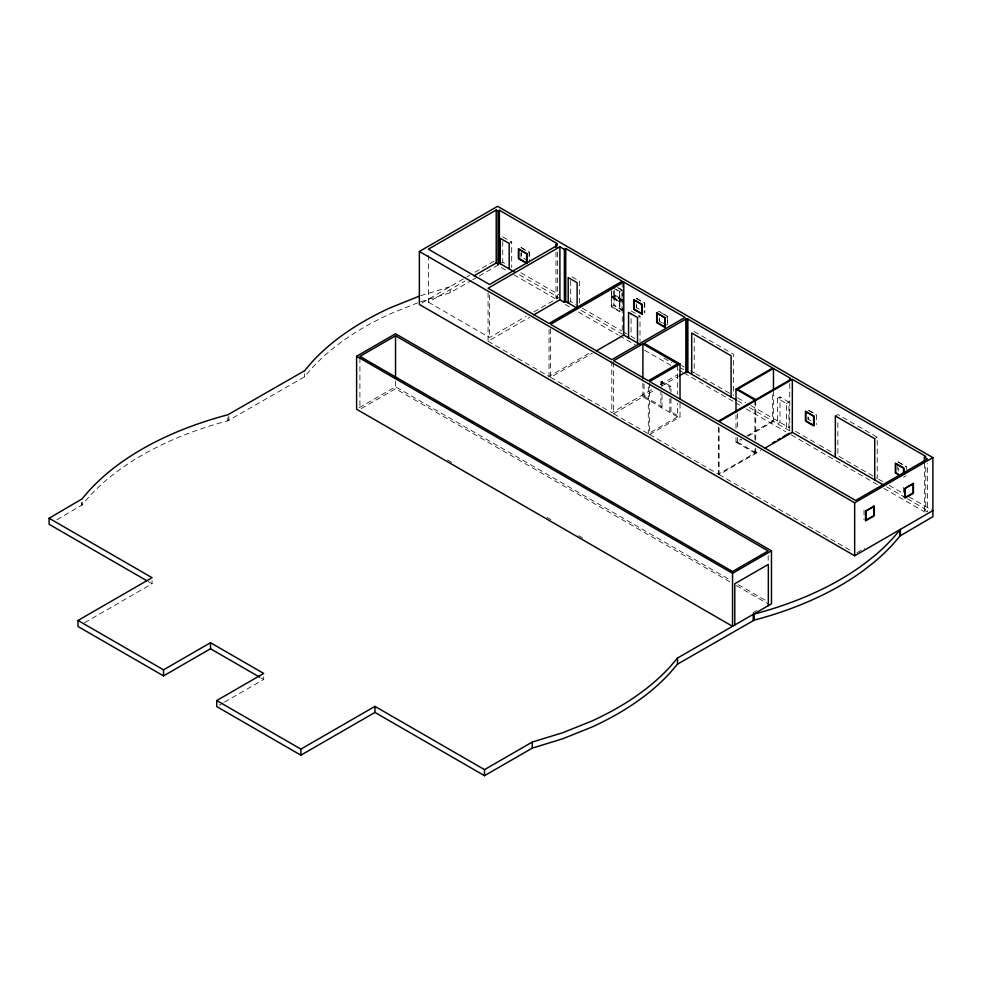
<?xml version="1.0" encoding="UTF-8"?>
<svg xmlns="http://www.w3.org/2000/svg" width="982" height="982" viewBox="0 0 982 982"><rect width="100%" height="100%" fill="white"/><g stroke="black" fill="none" stroke-linecap="round" stroke-linejoin="round"><path stroke-width="0.74" stroke-dasharray="4.91 3.68" d="M56.907 519.797L82.144 504.932A294.919 170.267 0 0 1 227.787 420.848L304.506 376.843L312.276 367.759A294.919 170.267 0 0 1 390.419 313.774L419.204 302.235M509.179 243.45L511.696 242.002L511.696 267.435M421.941 302.984L465.64 277.624M466.966 276.85L469.629 275.316M474.932 272.26L497.481 259.236M428.373 255.234L428.373 302.174L464.903 281.085M420.591 301.781L450.186 292.734L471.262 280.57M472.575 279.809L477.841 276.764M479.167 276.003L497.604 265.361L507.203 270.897M500.243 263.728L502.747 262.28L505.3 263.753M359.203 407.739L395.525 386.773L730.289 580.043M361.241 408.598L395.537 388.798L729.712 581.737M555.996 252.092L555.996 297.521L557.383 296.711L516.998 273.401M428.373 302.174L489.539 337.489L526.07 316.4M533.901 311.871L558.77 297.521M488.066 292.783L488.066 341.233L529.85 317.112M568.185 302.947L570.689 301.499L575.808 304.457M611.688 291.642L611.688 296.159L614.192 294.71L622.023 299.228L622.023 290.193L615.505 286.425M612.989 287.873L619.507 291.642L622.023 290.193M611.688 297.546L614.192 296.085L622.023 300.602L622.023 309.649L619.507 311.098L611.688 306.58L611.688 297.546L619.507 302.063L622.023 300.602M611.688 296.159L619.507 300.676L622.023 299.228M611.688 306.58L614.192 305.132L622.023 309.649M84.624 622.686L152.075 583.75L152.075 580.718M637.502 317.542L640.006 316.094L640.006 341.527M656.676 312.792L659.192 311.343L667.723 316.278L667.723 324.735M488.066 341.233L549.036 376.437L590.869 352.28M550.571 328.872L550.571 377.321L592.404 353.164M664.875 317.837L667.723 316.278M660.898 384.797L660.898 381.802L662.028 381.151L670.976 386.319L670.976 392.297M550.571 377.321L611.811 412.673L652.343 389.277M660.186 384.748L677.175 374.94M613.64 362.26L613.64 413.741L642.903 396.851L677.555 416.859L677.555 403.234M644.032 384.085L644.032 396.2L654.478 390.161M661.021 386.38L678.01 376.572M660.898 381.802L669.834 386.969L670.976 386.319M662.028 394.617L662.028 406.585L660.898 407.235L660.898 392.284M680.023 403.357L680.023 416.982L670.976 411.753L669.834 412.403L669.834 398.938M613.64 413.741L648.304 433.749L677.555 416.859M649.642 383.041L649.642 434.523L680.023 416.982M219.342 705.088L223.258 702.83M224.559 702.081L263.692 679.483L263.692 676.451M777.474 398.348L779.978 396.9L788.927 402.068L788.927 427.501L786.41 428.95L786.41 403.516L777.474 398.348L777.474 423.782L779.978 422.334L779.978 396.9M786.41 403.516L788.927 402.068M736.009 437.628L736.009 442.17L741.238 439.15M746.48 436.131L772.662 421.008L772.662 392.248M737.617 437.628L737.617 442.17L741.594 439.875M748.235 436.045L773.472 421.474L790.657 431.393M649.642 434.523L718.358 474.196L754.913 453.095L754.913 448.553M737.617 442.17L755.723 452.628L759.602 450.382M719.119 427.698L719.119 474.625L760.952 450.48M835.351 415.951L837.867 414.502L877.245 437.248L877.245 478.492L837.867 455.746L837.867 419.093M874.741 438.696L877.245 437.248M903.55 477.191L906.055 475.742M924.393 463.258L924.393 510.198L925.768 509.4L925.768 463.983M752.924 612.731L756.705 610.558M856.93 552.694L864.761 548.165M420.591 295.717L450.186 286.683L450.161 292.746M618.709 287.971L622.367 290.083M636.275 298.123L644.818 303.045L644.818 312.914M694.225 331.572L733.603 354.306L733.603 395.562M636.643 298.638L644.474 303.156L644.474 312.19M660.861 312.62L667.379 316.376L667.379 325.423L659.56 320.893L659.56 317.886M616.193 289.42L619.851 291.544L619.851 301.4L611.32 296.466L611.32 290.832M639.257 309.183L636.643 307.673L636.643 304.666M622.367 299.952L613.824 295.017L613.824 290.795M661.635 322.612L659.192 321.212L659.192 318.389M622.367 300.504L613.824 295.57L613.824 305.439L622.367 310.361M809.168 410.464L816.484 414.699L816.484 424.555M897.867 461.675L906.398 466.61L906.398 469.421M808.309 410.28L816.14 414.797M898.235 462.191L906.055 466.708M502.747 236.846L511.696 242.002M520.926 247.341L529.47 252.264L529.47 262.133M571.966 276.814L579.638 281.233L579.638 303.671M631.07 310.926L640.006 316.094M521.295 247.857L529.114 252.374L529.114 258.401M810.923 420.824L808.309 419.314L808.309 416.307M527.813 260.66L521.295 256.891L521.295 252.374M520.865 272.738L558.893 294.686M582.277 308.188L621.839 331.032M623.153 331.793L627.105 334.076M634.9 338.569L631.07 336.36L631.07 313.921M681.569 365.513L684.172 367.023M690.579 370.717L694.225 372.816L694.225 336.151M695.538 373.577L730.976 394.04M737.58 397.857L745.534 402.448M750.825 405.505L788.927 427.501M795.53 431.319L818.018 444.294M819.344 445.055L835.216 454.224M878.571 479.253L882.548 481.548M889.176 485.378L903.747 493.786M909.05 496.855L932.9 510.615M581.111 310.41L622.244 334.162L622.244 282.693M663.906 358.209L671.823 362.788M681.066 368.127L683.705 369.649M737.592 400.754L744.086 404.51M749.278 407.505L772.662 421.008M886.513 486.741L906.141 498.07M907.442 498.819L925.768 509.4M555.996 297.521L557.383 298.319L557.383 246.838M924.393 510.198L927.462 511.966L927.462 463.516M513.795 274.715L557.359 299.866M565.276 304.432L571.88 308.25M578.484 312.055L618.083 334.923M619.409 335.684L635.244 344.829M644.487 350.169L670.89 365.402M678.808 369.981L682.772 372.264M684.086 373.025L734.352 402.043M735.678 402.816L739.642 405.1M746.259 408.917L785.956 431.835M791.247 434.891L877.294 484.568M883.91 488.398L924.958 512.088M736.009 442.17L754.913 453.095M644.032 396.2L662.028 406.585M719.119 474.625L852.977 551.909M738.268 584.646L766.156 600.751M736.34 585.567L768.169 603.93M447.436 459.895L452.739 462.964M546.9 517.318L550.877 519.613M578.717 535.693L582.707 537.989M148.11 581.467L152.075 583.75M261.102 677.985L263.692 679.483M903.366 487.391L903.366 497.26M898.235 468.218L898.235 471.225M897.867 464.498L897.867 471.544M864.013 510.112L864.013 519.981M807.941 416.81L807.941 419.621M789.749 383.483L789.749 430.411M773.472 391.192L773.472 421.474M768.169 555.493L768.169 563.054M755.723 401.147L755.723 440.513M755.723 448.087L755.723 452.628M754.913 400.104L754.913 440.979M737.617 413.41L737.617 430.067M736.009 414.92L736.009 428.545M718.358 427.256L718.358 474.196M677.555 365.378L677.555 394.15M670.976 398.287L670.976 411.753M669.834 386.969L669.834 389.964M662.028 381.151L662.028 387.141M648.304 386.81L648.304 433.749M642.903 383.226L642.903 396.851M636.275 303.757L636.275 307.98M619.507 291.642L619.507 300.676M619.507 302.063L619.507 311.098M614.192 290.193L614.192 294.71M614.192 296.085L614.192 305.132M611.811 361.204L611.811 412.673M570.689 280.557L570.689 301.499M549.036 329.498L549.036 376.437M520.926 252.975L520.926 257.198M502.747 241.327L502.747 262.28M489.539 295.091L489.539 337.489M395.537 381.225L395.537 388.798M359.915 357.89L359.915 409.371M304.518 373.798L304.506 376.843M228.781 416.024L228.781 420.566M227.787 417.816L227.787 420.848M82.144 501.912L82.144 504.932M81.653 502.477L81.653 505.509M619.851 301.953L611.32 297.018L611.32 306.887L619.851 311.81L619.851 301.953"/><path stroke-width="1.47" d="M304.518 370.766L312.276 361.695A294.919 170.267 0 0 1 390.419 307.722L419.204 296.171M356.601 356.257L732.547 573.304L732.547 626.295L356.601 409.248L356.601 356.257L395.525 333.782L771.471 550.828L771.471 603.82L677.494 658.075L669.724 667.171A294.919 170.267 0 0 1 591.581 721.144L562.796 732.695L532.281 742.048L484.519 769.63L374.952 706.377L300.897 749.131L216.74 700.534L216.74 706.598L300.897 755.183L374.952 712.429L484.519 775.682L532.281 748.112L562.796 738.746L591.581 727.208A294.919 170.267 0 0 0 669.724 673.222L677.482 664.151L754.213 620.133A294.919 170.267 0 0 0 863.436 570.53L873.857 562.391A294.919 170.267 0 0 0 899.856 536.049L932.9 516.679L932.9 457.637L497.604 206.318L419.363 251.478L419.363 304.469L854.659 555.787L932.9 510.615M753.219 620.415L753.219 614.351L754.213 614.069A294.919 170.267 0 0 0 863.436 564.478L873.857 556.34A294.919 170.267 0 0 0 899.856 529.985L900.347 529.408L900.347 535.472M555.996 244.53L557.383 243.732L499.408 210.258L498.021 211.056L496.217 210.013L428.373 249.183L489.539 284.498L557.383 245.328L555.996 244.53L555.996 247.55M146.784 580.706L49.1 524.302L49.1 518.238L82.144 498.881A294.919 170.267 0 0 1 227.787 414.797L304.506 370.791M474.036 275.807L496.217 263.004L498.021 264.048L499.408 263.25L514.396 271.891M395.537 335.807L359.915 356.38L732.547 571.512L768.169 550.951L395.537 335.807L395.537 378.205M559.9 246.777L488.066 288.242L549.036 323.446L622.244 281.171L565.755 248.556L564.38 249.367L559.9 246.777L559.9 299.768L533.778 314.841M559.9 299.768L564.38 302.358L565.755 301.548L577.121 308.115L577.121 282.681L568.185 277.525L568.185 302.947M623.779 282.067L550.571 324.33L611.811 359.694L685.019 317.419L623.779 282.067L623.779 335.058L596.332 350.905M259.8 677.236L210.504 648.771L163.54 675.886L78.02 626.504L78.02 620.452L152.075 577.698L49.1 518.238M642.903 343.86L613.64 360.75L648.304 380.758L677.555 363.868L642.903 343.86L642.903 378.684M736.009 411.888L736.009 389.179L772.662 368.017L687.866 319.052L685.853 319.052L644.032 343.209L680.023 363.991L680.023 398.815M680.023 363.991L649.642 381.532L718.358 421.204L754.913 400.104L736.009 389.179M78.02 620.452L163.54 669.834L210.504 642.719L263.692 673.431L216.74 700.534M679.311 375.824L685.853 372.043L687.866 372.043L736.291 400.005M773.472 368.483L737.617 389.179L755.723 399.637L790.657 379.469L789.749 378.942L790.657 378.401L773.472 368.483L773.472 389.682M924.393 457.207L925.768 456.409L792.327 379.371L719.119 421.634L855.629 500.452L927.462 458.975L924.393 457.207L924.393 461.749M772.539 442.919L775.129 441.421M777.719 439.924L780.309 438.426M782.899 436.941L789.368 433.197M764.868 448.209L792.327 432.362L883.898 485.231M732.547 573.304L771.471 550.828M419.363 251.478L854.659 502.796L932.9 457.637M900.936 475.693L895.719 472.673L895.719 463.639L903.55 468.156L903.55 474.183M900.236 475.804L895.351 472.993L895.351 463.123L903.894 468.058L903.894 473.692M623.779 335.058L640.141 344.498M899.856 529.985L899.856 536.049M874.741 479.94L874.741 438.696L835.351 415.951L835.351 457.207M854.659 502.796L854.659 555.787M792.327 379.371L792.327 432.362M768.329 605.636L768.329 564.392L734.782 583.762L734.782 625.006M754.213 614.069L754.213 620.133M731.099 397.01L731.099 355.766L691.709 333.021L691.709 374.265M687.866 319.052L687.866 372.043M686.86 319.641L686.86 372.632M685.853 319.052L685.853 372.043M677.494 658.075L677.482 664.151M637.502 342.976L637.502 317.542L628.554 312.374L628.554 337.808M565.755 248.556L565.755 301.548M564.38 249.367L564.38 302.358M532.281 742.048L532.281 748.112M509.179 268.884L509.179 243.45L500.243 238.295L500.243 263.728M499.408 210.258L499.408 263.25M498.021 211.056L498.021 264.048M496.217 210.013L496.217 263.004M484.519 769.63L484.519 775.682M374.952 706.377L374.952 712.429M300.897 749.131L300.897 755.183M210.504 642.719L210.504 648.771M163.54 669.834L163.54 675.886M874.103 506.086L865.559 511.008L865.559 520.877L874.103 515.943L874.103 506.086M913.456 483.365L904.925 488.287L904.925 498.144L913.456 493.222L913.456 483.365M873.759 506.589L865.928 511.106L865.928 520.141L873.759 515.624L873.759 506.589M913.113 483.868L905.281 488.385L905.281 497.42L913.113 492.903L913.113 483.868M642.314 304.506L633.771 299.571L633.771 309.428L642.314 314.363L642.314 304.506M665.219 317.726L656.676 312.792L656.676 322.661L665.219 327.583L665.219 317.726M641.958 304.604L634.139 300.087L634.139 309.121L641.958 313.639L641.958 304.604M664.875 317.837L657.044 313.307L657.044 322.354L664.875 326.871L664.875 317.837M813.968 416.147L805.436 411.213L805.436 421.069L813.968 426.004L813.968 416.147M813.624 416.245L805.805 411.728L805.805 420.762L813.624 425.28L813.624 416.245M526.953 253.712L518.41 248.79L518.41 258.647L526.953 263.581L526.953 253.712M526.61 253.822L518.778 249.305L518.778 258.34L526.61 262.857L526.61 253.822"/></g></svg>
